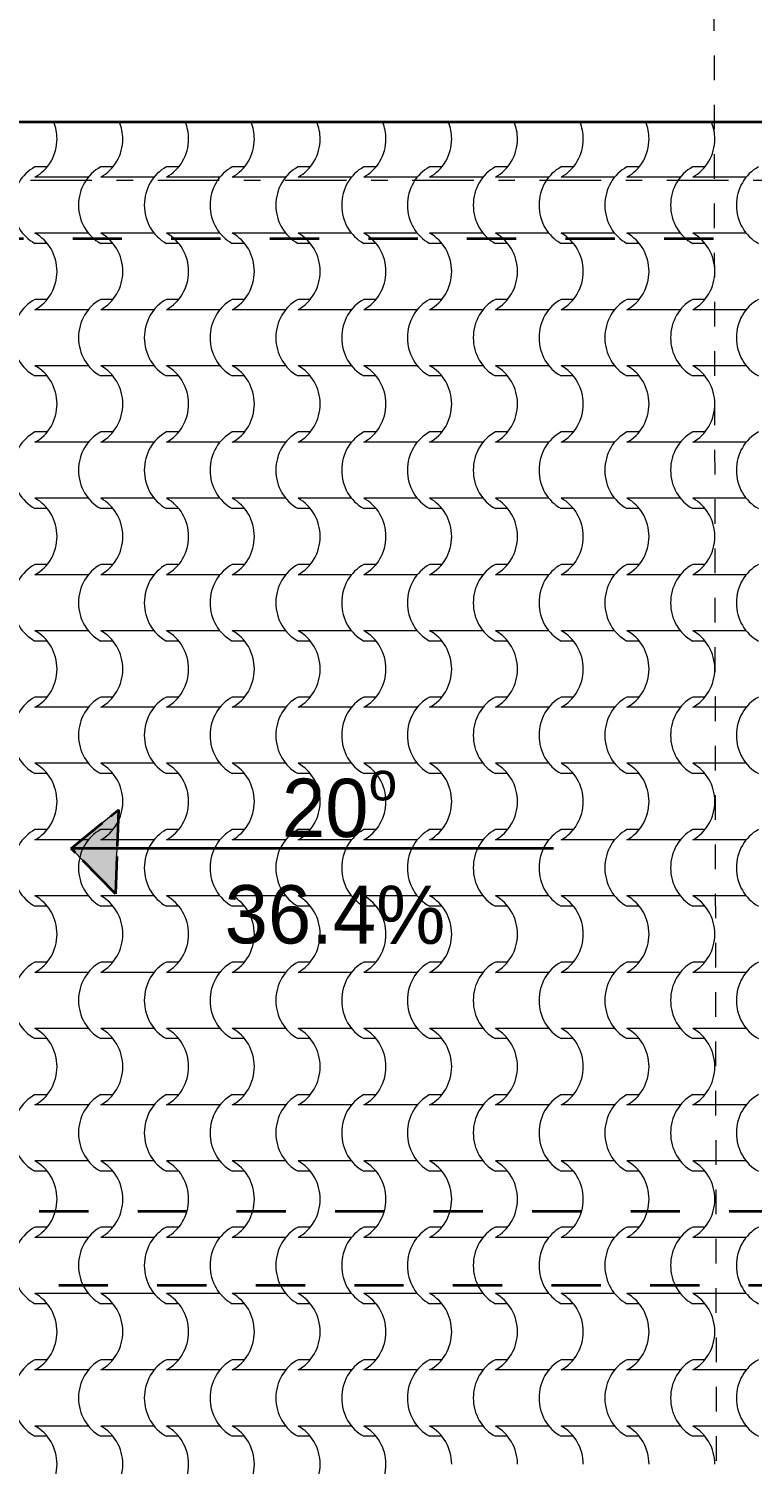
# Model space of a CAD drawing. Extents: x 1230 to 300706, y -1407 to 36108.
# Drawn here: x 241891 to 243445, y 11069 to 14151 of the extents above; entities that cross this region are included whole.
import ezdxf

# ---------------------------------------------------------------- set-up
doc = ezdxf.new("R2010")
doc.units = 0
doc.header["$LTSCALE"] = 5
doc.header["$MEASUREMENT"] = 0
doc.set_wipeout_variables(frame=1)
for name, pattern in [('- Двойно прекъснати линии', [1093.611073, 529.166651, -211.666656, 141.111112, -211.666656]), ('- Прекъснати линия', [423.333333, 211.666667, -211.666667]), ('- Скирити линии', [245, 200, -45]), ('Wipeout_Contour', [100000, 0, -100000])]:
    doc.linetypes.add(name, pattern=pattern)
for name, color, linetype, lineweight in [('1', 255, 'Continuous', 13), ('102', 254, 'Continuous', 15), ('41', 7, 'Continuous', 35), ('46', 9, 'Continuous', 35), ('85', 254, 'Continuous', 20)]:
    doc.layers.add(name, color=color, linetype=linetype, lineweight=lineweight)
doc.layers.add('65', color=7, linetype='Continuous', lineweight=20, true_color=0x4e4e4e)
doc.styles.add('GENERATED_STYLE_4', font='arial.ttf')

# ---------------------------------------------------------------- blocks, each defined once
blk = doc.blocks.new('*X43')
at = {"layer": '102', "color": 254, "linetype": 'Continuous', "lineweight": 15}
for p, q in [((123.609, 232.571), (123.083, 232.571)), ((126.435, 232.571), (125.908, 232.571)), ((129.26, 232.571), (128.733, 232.571)), ((132.086, 232.571), (131.559, 232.571)), ((134.911, 232.571), (134.384, 232.571)), ((137.736, 232.571), (137.21, 232.571)), ((140.562, 232.571), (140.035, 232.571)), ((143.387, 232.571), (142.86, 232.571)), ((146.213, 232.571), (145.686, 232.571)), ((149.038, 232.571), (148.511, 232.571)), ((151.863, 232.571), (151.337, 232.571)), ((124.228, 232.131), (123.083, 232.131)), ((125.374, 232.131), (124.228, 232.131)), ((127.054, 232.131), (125.908, 232.131)), ((128.2, 232.131), (127.054, 232.131)), ((129.879, 232.131), (128.733, 232.131)), ((131.025, 232.131), (129.879, 232.131)), ((132.705, 232.131), (131.559, 232.131)), ((133.85, 232.131), (132.705, 232.131)), ((135.53, 232.131), (134.384, 232.131)), ((136.676, 232.131), (135.53, 232.131)), ((138.355, 232.131), (137.21, 232.131)), ((139.501, 232.131), (138.355, 232.131)), ((141.181, 232.131), (140.035, 232.131)), ((142.327, 232.131), (141.181, 232.131)), ((144.006, 232.131), (142.86, 232.131)), ((145.152, 232.131), (144.006, 232.131)), ((146.832, 232.131), (145.686, 232.131)), ((147.977, 232.131), (146.832, 232.131)), ((149.657, 232.131), (148.511, 232.131)), ((150.803, 232.131), (149.657, 232.131)), ((152.482, 232.131), (151.337, 232.131)), ((153.628, 232.131), (152.482, 232.131)), ((124.228, 229.726), (123.083, 229.726)), ((123.609, 229.286), (123.083, 229.286)), ((125.374, 229.726), (124.228, 229.726)), ((127.054, 229.726), (125.908, 229.726)), ((126.435, 229.286), (125.908, 229.286)), ((128.2, 229.726), (127.054, 229.726)), ((129.879, 229.726), (128.733, 229.726)), ((129.26, 229.286), (128.733, 229.286)), ((131.025, 229.726), (129.879, 229.726)), ((132.705, 229.726), (131.559, 229.726)), ((132.086, 229.286), (131.559, 229.286)), ((133.85, 229.726), (132.705, 229.726)), ((135.53, 229.726), (134.384, 229.726)), ((134.911, 229.286), (134.384, 229.286)), ((136.676, 229.726), (135.53, 229.726)), ((138.355, 229.726), (137.21, 229.726)), ((137.736, 229.286), (137.21, 229.286)), ((139.501, 229.726), (138.355, 229.726)), ((141.181, 229.726), (140.035, 229.726)), ((140.562, 229.286), (140.035, 229.286)), ((142.327, 229.726), (141.181, 229.726)), ((144.006, 229.726), (142.86, 229.726)), ((143.387, 229.286), (142.86, 229.286)), ((145.152, 229.726), (144.006, 229.726)), ((146.832, 229.726), (145.686, 229.726)), ((146.213, 229.286), (145.686, 229.286)), ((147.977, 229.726), (146.832, 229.726)), ((149.657, 229.726), (148.511, 229.726)), ((149.038, 229.286), (148.511, 229.286)), ((150.803, 229.726), (149.657, 229.726)), ((152.482, 229.726), (151.337, 229.726)), ((151.863, 229.286), (151.337, 229.286)), ((153.628, 229.726), (152.482, 229.726)), ((123.609, 226.881), (123.083, 226.881)), ((126.435, 226.881), (125.908, 226.881)), ((129.26, 226.881), (128.733, 226.881)), ((132.086, 226.881), (131.559, 226.881)), ((134.911, 226.881), (134.384, 226.881)), ((137.736, 226.881), (137.21, 226.881)), ((140.562, 226.881), (140.035, 226.881)), ((143.387, 226.881), (142.86, 226.881)), ((146.213, 226.881), (145.686, 226.881)), ((149.038, 226.881), (148.511, 226.881)), ((151.863, 226.881), (151.337, 226.881)), ((124.228, 226.441), (123.083, 226.441)), ((125.374, 226.441), (124.228, 226.441)), ((127.054, 226.441), (125.908, 226.441)), ((128.2, 226.441), (127.054, 226.441)), ((129.879, 226.441), (128.733, 226.441)), ((131.025, 226.441), (129.879, 226.441)), ((132.705, 226.441), (131.559, 226.441)), ((133.85, 226.441), (132.705, 226.441)), ((135.53, 226.441), (134.384, 226.441)), ((136.676, 226.441), (135.53, 226.441)), ((138.355, 226.441), (137.21, 226.441)), ((139.501, 226.441), (138.355, 226.441)), ((141.181, 226.441), (140.035, 226.441)), ((142.327, 226.441), (141.181, 226.441)), ((144.006, 226.441), (142.86, 226.441)), ((145.152, 226.441), (144.006, 226.441)), ((146.832, 226.441), (145.686, 226.441)), ((147.977, 226.441), (146.832, 226.441)), ((149.657, 226.441), (148.511, 226.441)), ((150.803, 226.441), (149.657, 226.441)), ((152.482, 226.441), (151.337, 226.441)), ((153.628, 226.441), (152.482, 226.441)), ((124.228, 224.036), (123.083, 224.036)), ((125.374, 224.036), (124.228, 224.036)), ((127.054, 224.036), (125.908, 224.036)), ((128.2, 224.036), (127.054, 224.036)), ((129.879, 224.036), (128.733, 224.036)), ((131.025, 224.036), (129.879, 224.036)), ((132.705, 224.036), (131.559, 224.036)), ((133.85, 224.036), (132.705, 224.036)), ((135.53, 224.036), (134.384, 224.036)), ((136.676, 224.036), (135.53, 224.036)), ((138.355, 224.036), (137.21, 224.036)), ((139.501, 224.036), (138.355, 224.036)), ((141.181, 224.036), (140.035, 224.036)), ((142.327, 224.036), (141.181, 224.036)), ((144.006, 224.036), (142.86, 224.036)), ((145.152, 224.036), (144.006, 224.036)), ((146.832, 224.036), (145.686, 224.036)), ((147.977, 224.036), (146.832, 224.036)), ((149.657, 224.036), (148.511, 224.036)), ((150.803, 224.036), (149.657, 224.036)), ((152.482, 224.036), (151.337, 224.036)), ((153.628, 224.036), (152.482, 224.036)), ((123.609, 223.596), (123.083, 223.596)), ((126.435, 223.596), (125.908, 223.596)), ((129.26, 223.596), (128.733, 223.596)), ((132.086, 223.596), (131.559, 223.596)), ((134.911, 223.596), (134.384, 223.596)), ((137.736, 223.596), (137.21, 223.596)), ((140.562, 223.596), (140.035, 223.596)), ((143.387, 223.596), (142.86, 223.596)), ((146.213, 223.596), (145.686, 223.596)), ((149.038, 223.596), (148.511, 223.596)), ((151.863, 223.596), (151.337, 223.596)), ((123.609, 221.191), (123.083, 221.191)), ((124.228, 220.751), (123.083, 220.751)), ((125.374, 220.751), (124.228, 220.751)), ((126.435, 221.191), (125.908, 221.191)), ((127.054, 220.751), (125.908, 220.751)), ((128.2, 220.751), (127.054, 220.751)), ((129.26, 221.191), (128.733, 221.191)), ((129.879, 220.751), (128.733, 220.751)), ((131.025, 220.751), (129.879, 220.751)), ((132.086, 221.191), (131.559, 221.191)), ((132.705, 220.751), (131.559, 220.751)), ((133.85, 220.751), (132.705, 220.751)), ((134.911, 221.191), (134.384, 221.191)), ((135.53, 220.751), (134.384, 220.751)), ((136.676, 220.751), (135.53, 220.751)), ((137.736, 221.191), (137.21, 221.191)), ((138.355, 220.751), (137.21, 220.751)), ((139.501, 220.751), (138.355, 220.751)), ((140.562, 221.191), (140.035, 221.191)), ((141.181, 220.751), (140.035, 220.751)), ((142.327, 220.751), (141.181, 220.751)), ((143.387, 221.191), (142.86, 221.191)), ((144.006, 220.751), (142.86, 220.751)), ((145.152, 220.751), (144.006, 220.751)), ((146.213, 221.191), (145.686, 221.191)), ((146.832, 220.751), (145.686, 220.751)), ((147.977, 220.751), (146.832, 220.751)), ((149.038, 221.191), (148.511, 221.191)), ((149.657, 220.751), (148.511, 220.751)), ((150.803, 220.751), (149.657, 220.751)), ((151.863, 221.191), (151.337, 221.191)), ((152.482, 220.751), (151.337, 220.751)), ((153.628, 220.751), (152.482, 220.751)), ((124.228, 218.347), (123.083, 218.347)), ((125.374, 218.347), (124.228, 218.347)), ((127.054, 218.347), (125.908, 218.347)), ((128.2, 218.347), (127.054, 218.347)), ((129.879, 218.347), (128.733, 218.347)), ((131.025, 218.347), (129.879, 218.347)), ((132.705, 218.347), (131.559, 218.347)), ((133.85, 218.347), (132.705, 218.347)), ((135.53, 218.347), (134.384, 218.347)), ((136.676, 218.347), (135.53, 218.347)), ((138.355, 218.347), (137.21, 218.347)), ((139.501, 218.347), (138.355, 218.347)), ((141.181, 218.347), (140.035, 218.347)), ((142.327, 218.347), (141.181, 218.347)), ((144.006, 218.347), (142.86, 218.347)), ((145.152, 218.347), (144.006, 218.347)), ((146.832, 218.347), (145.686, 218.347)), ((147.977, 218.347), (146.832, 218.347)), ((149.657, 218.347), (148.511, 218.347)), ((150.803, 218.347), (149.657, 218.347)), ((152.482, 218.347), (151.337, 218.347)), ((153.628, 218.347), (152.482, 218.347)), ((123.609, 217.907), (123.083, 217.907)), ((126.435, 217.907), (125.908, 217.907)), ((129.26, 217.907), (128.733, 217.907)), ((132.086, 217.907), (131.559, 217.907)), ((134.911, 217.907), (134.384, 217.907)), ((137.736, 217.907), (137.21, 217.907)), ((140.562, 217.907), (140.035, 217.907)), ((143.387, 217.907), (142.86, 217.907)), ((146.213, 217.907), (145.686, 217.907)), ((149.038, 217.907), (148.511, 217.907)), ((151.863, 217.907), (151.337, 217.907)), ((123.609, 215.502), (123.083, 215.502)), ((126.435, 215.502), (125.908, 215.502)), ((129.26, 215.502), (128.733, 215.502)), ((132.086, 215.502), (131.559, 215.502)), ((134.911, 215.502), (134.384, 215.502)), ((137.736, 215.502), (137.21, 215.502)), ((140.562, 215.502), (140.035, 215.502)), ((143.387, 215.502), (142.86, 215.502)), ((146.213, 215.502), (145.686, 215.502)), ((149.038, 215.502), (148.511, 215.502)), ((151.863, 215.502), (151.337, 215.502)), ((124.228, 215.062), (123.083, 215.062)), ((125.374, 215.062), (124.228, 215.062)), ((127.054, 215.062), (125.908, 215.062)), ((128.2, 215.062), (127.054, 215.062)), ((129.879, 215.062), (128.733, 215.062)), ((131.025, 215.062), (129.879, 215.062)), ((132.705, 215.062), (131.559, 215.062)), ((133.85, 215.062), (132.705, 215.062)), ((135.53, 215.062), (134.384, 215.062)), ((136.676, 215.062), (135.53, 215.062)), ((138.355, 215.062), (137.21, 215.062)), ((139.501, 215.062), (138.355, 215.062)), ((141.181, 215.062), (140.035, 215.062)), ((142.327, 215.062), (141.181, 215.062)), ((144.006, 215.062), (142.86, 215.062)), ((145.152, 215.062), (144.006, 215.062)), ((146.832, 215.062), (145.686, 215.062)), ((147.977, 215.062), (146.832, 215.062)), ((149.657, 215.062), (148.511, 215.062)), ((150.803, 215.062), (149.657, 215.062)), ((152.482, 215.062), (151.337, 215.062)), ((153.628, 215.062), (152.482, 215.062)), ((124.228, 212.657), (123.083, 212.657)), ((125.374, 212.657), (124.228, 212.657)), ((127.054, 212.657), (125.908, 212.657)), ((128.2, 212.657), (127.054, 212.657)), ((129.879, 212.657), (128.733, 212.657)), ((131.025, 212.657), (129.879, 212.657)), ((132.705, 212.657), (131.559, 212.657)), ((133.85, 212.657), (132.705, 212.657)), ((135.53, 212.657), (134.384, 212.657)), ((136.676, 212.657), (135.53, 212.657)), ((138.355, 212.657), (137.21, 212.657)), ((139.501, 212.657), (138.355, 212.657)), ((141.181, 212.657), (140.035, 212.657)), ((142.327, 212.657), (141.181, 212.657)), ((144.006, 212.657), (142.86, 212.657)), ((145.152, 212.657), (144.006, 212.657)), ((146.832, 212.657), (145.686, 212.657)), ((147.977, 212.657), (146.832, 212.657)), ((149.657, 212.657), (148.511, 212.657)), ((150.803, 212.657), (149.657, 212.657)), ((152.482, 212.657), (151.337, 212.657)), ((153.628, 212.657), (152.482, 212.657)), ((123.609, 212.217), (123.083, 212.217)), ((126.435, 212.217), (125.908, 212.217)), ((129.26, 212.217), (128.733, 212.217)), ((132.086, 212.217), (131.559, 212.217)), ((134.911, 212.217), (134.384, 212.217)), ((137.736, 212.217), (137.21, 212.217)), ((140.562, 212.217), (140.035, 212.217)), ((143.387, 212.217), (142.86, 212.217)), ((146.213, 212.217), (145.686, 212.217)), ((149.038, 212.217), (148.511, 212.217)), ((151.863, 212.217), (151.337, 212.217)), ((123.609, 209.812), (123.083, 209.812)), ((126.435, 209.812), (125.908, 209.812)), ((129.26, 209.812), (128.733, 209.812)), ((132.086, 209.812), (131.559, 209.812)), ((134.911, 209.812), (134.384, 209.812)), ((137.736, 209.812), (137.21, 209.812)), ((140.562, 209.812), (140.035, 209.812)), ((143.387, 209.812), (142.86, 209.812)), ((146.213, 209.812), (145.686, 209.812)), ((149.038, 209.812), (148.511, 209.812)), ((151.863, 209.812), (151.337, 209.812)), ((124.228, 209.372), (123.083, 209.372)), ((125.374, 209.372), (124.228, 209.372)), ((127.054, 209.372), (125.908, 209.372)), ((128.2, 209.372), (127.054, 209.372)), ((129.879, 209.372), (128.733, 209.372)), ((131.025, 209.372), (129.879, 209.372)), ((132.705, 209.372), (131.559, 209.372)), ((133.85, 209.372), (132.705, 209.372)), ((135.53, 209.372), (134.384, 209.372)), ((136.676, 209.372), (135.53, 209.372)), ((138.355, 209.372), (137.21, 209.372)), ((139.501, 209.372), (138.355, 209.372)), ((141.181, 209.372), (140.035, 209.372)), ((142.327, 209.372), (141.181, 209.372)), ((144.006, 209.372), (142.86, 209.372)), ((145.152, 209.372), (144.006, 209.372)), ((146.832, 209.372), (145.686, 209.372)), ((147.977, 209.372), (146.832, 209.372)), ((149.657, 209.372), (148.511, 209.372)), ((150.803, 209.372), (149.657, 209.372)), ((152.482, 209.372), (151.337, 209.372)), ((153.628, 209.372), (152.482, 209.372)), ((124.228, 206.967), (123.083, 206.967)), ((123.609, 206.527), (123.083, 206.527)), ((125.374, 206.967), (124.228, 206.967)), ((127.054, 206.967), (125.908, 206.967)), ((126.435, 206.527), (125.908, 206.527)), ((128.2, 206.967), (127.054, 206.967)), ((129.879, 206.967), (128.733, 206.967)), ((129.26, 206.527), (128.733, 206.527)), ((131.025, 206.967), (129.879, 206.967)), ((132.705, 206.967), (131.559, 206.967)), ((132.086, 206.527), (131.559, 206.527)), ((133.85, 206.967), (132.705, 206.967)), ((135.53, 206.967), (134.384, 206.967)), ((134.911, 206.527), (134.384, 206.527)), ((136.676, 206.967), (135.53, 206.967)), ((138.355, 206.967), (137.21, 206.967)), ((137.736, 206.527), (137.21, 206.527)), ((139.501, 206.967), (138.355, 206.967)), ((141.181, 206.967), (140.035, 206.967)), ((140.562, 206.527), (140.035, 206.527)), ((142.327, 206.967), (141.181, 206.967)), ((144.006, 206.967), (142.86, 206.967)), ((143.387, 206.527), (142.86, 206.527)), ((145.152, 206.967), (144.006, 206.967)), ((146.832, 206.967), (145.686, 206.967)), ((146.213, 206.527), (145.686, 206.527)), ((147.977, 206.967), (146.832, 206.967)), ((149.657, 206.967), (148.511, 206.967)), ((149.038, 206.527), (148.511, 206.527)), ((150.803, 206.967), (149.657, 206.967)), ((152.482, 206.967), (151.337, 206.967)), ((151.863, 206.527), (151.337, 206.527)), ((153.628, 206.967), (152.482, 206.967)), ((123.609, 204.123), (123.083, 204.123)), ((126.435, 204.123), (125.908, 204.123)), ((129.26, 204.123), (128.733, 204.123)), ((132.086, 204.123), (131.559, 204.123)), ((134.911, 204.123), (134.384, 204.123)), ((137.736, 204.123), (137.21, 204.123)), ((140.562, 204.123), (140.035, 204.123)), ((143.387, 204.123), (142.86, 204.123)), ((146.213, 204.123), (145.686, 204.123)), ((149.038, 204.123), (148.511, 204.123)), ((151.863, 204.123), (151.337, 204.123)), ((124.228, 203.683), (123.083, 203.683)), ((125.374, 203.683), (124.228, 203.683)), ((127.054, 203.683), (125.908, 203.683)), ((128.2, 203.683), (127.054, 203.683)), ((129.879, 203.683), (128.733, 203.683)), ((131.025, 203.683), (129.879, 203.683)), ((132.705, 203.683), (131.559, 203.683)), ((133.85, 203.683), (132.705, 203.683)), ((135.53, 203.683), (134.384, 203.683)), ((136.676, 203.683), (135.53, 203.683)), ((138.355, 203.683), (137.21, 203.683)), ((139.501, 203.683), (138.355, 203.683)), ((141.181, 203.683), (140.035, 203.683)), ((142.327, 203.683), (141.181, 203.683)), ((144.006, 203.683), (142.86, 203.683)), ((145.152, 203.683), (144.006, 203.683)), ((146.832, 203.683), (145.686, 203.683)), ((147.977, 203.683), (146.832, 203.683)), ((149.657, 203.683), (148.511, 203.683)), ((150.803, 203.683), (149.657, 203.683)), ((152.482, 203.683), (151.337, 203.683)), ((153.628, 203.683), (152.482, 203.683)), ((124.228, 201.278), (123.083, 201.278)), ((125.374, 201.278), (124.228, 201.278)), ((127.054, 201.278), (125.908, 201.278)), ((128.2, 201.278), (127.054, 201.278)), ((129.879, 201.278), (128.733, 201.278)), ((131.025, 201.278), (129.879, 201.278)), ((132.705, 201.278), (131.559, 201.278)), ((133.85, 201.278), (132.705, 201.278)), ((135.53, 201.278), (134.384, 201.278)), ((136.676, 201.278), (135.53, 201.278)), ((138.355, 201.278), (137.21, 201.278)), ((139.501, 201.278), (138.355, 201.278)), ((141.181, 201.278), (140.035, 201.278)), ((142.327, 201.278), (141.181, 201.278)), ((144.006, 201.278), (142.86, 201.278)), ((145.152, 201.278), (144.006, 201.278)), ((146.832, 201.278), (145.686, 201.278)), ((147.977, 201.278), (146.832, 201.278)), ((149.657, 201.278), (148.511, 201.278)), ((150.803, 201.278), (149.657, 201.278)), ((152.482, 201.278), (151.337, 201.278)), ((153.628, 201.278), (152.482, 201.278)), ((123.609, 200.838), (123.083, 200.838)), ((126.435, 200.838), (125.908, 200.838)), ((129.26, 200.838), (128.733, 200.838)), ((132.086, 200.838), (131.559, 200.838)), ((134.911, 200.838), (134.384, 200.838)), ((137.736, 200.838), (137.21, 200.838)), ((140.562, 200.838), (140.035, 200.838)), ((143.387, 200.838), (142.86, 200.838)), ((146.213, 200.838), (145.686, 200.838)), ((149.038, 200.838), (148.511, 200.838)), ((151.863, 200.838), (151.337, 200.838)), ((123.609, 198.433), (123.083, 198.433)), ((124.228, 197.993), (123.083, 197.993)), ((125.374, 197.993), (124.228, 197.993)), ((126.435, 198.433), (125.908, 198.433)), ((127.054, 197.993), (125.908, 197.993)), ((128.2, 197.993), (127.054, 197.993)), ((129.26, 198.433), (128.733, 198.433)), ((129.879, 197.993), (128.733, 197.993)), ((131.025, 197.993), (129.879, 197.993)), ((132.086, 198.433), (131.559, 198.433)), ((132.705, 197.993), (131.559, 197.993)), ((133.85, 197.993), (132.705, 197.993)), ((134.911, 198.433), (134.384, 198.433)), ((135.53, 197.993), (134.384, 197.993)), ((136.676, 197.993), (135.53, 197.993)), ((137.736, 198.433), (137.21, 198.433)), ((138.355, 197.993), (137.21, 197.993)), ((139.501, 197.993), (138.355, 197.993)), ((140.562, 198.433), (140.035, 198.433)), ((141.181, 197.993), (140.035, 197.993)), ((142.327, 197.993), (141.181, 197.993)), ((143.387, 198.433), (142.86, 198.433)), ((144.006, 197.993), (142.86, 197.993)), ((145.152, 197.993), (144.006, 197.993)), ((146.213, 198.433), (145.686, 198.433)), ((146.832, 197.993), (145.686, 197.993)), ((147.977, 197.993), (146.832, 197.993)), ((149.038, 198.433), (148.511, 198.433)), ((149.657, 197.993), (148.511, 197.993)), ((150.803, 197.993), (149.657, 197.993)), ((151.863, 198.433), (151.337, 198.433)), ((152.482, 197.993), (151.337, 197.993)), ((153.628, 197.993), (152.482, 197.993)), ((124.228, 195.588), (123.083, 195.588)), ((125.374, 195.588), (124.228, 195.588)), ((127.054, 195.588), (125.908, 195.588)), ((128.2, 195.588), (127.054, 195.588)), ((129.879, 195.588), (128.733, 195.588)), ((131.025, 195.588), (129.879, 195.588)), ((132.705, 195.588), (131.559, 195.588)), ((133.85, 195.588), (132.705, 195.588)), ((135.53, 195.588), (134.384, 195.588)), ((136.676, 195.588), (135.53, 195.588)), ((138.355, 195.588), (137.21, 195.588)), ((139.501, 195.588), (138.355, 195.588)), ((141.181, 195.588), (140.035, 195.588)), ((142.327, 195.588), (141.181, 195.588)), ((144.006, 195.588), (142.86, 195.588)), ((145.152, 195.588), (144.006, 195.588)), ((146.832, 195.588), (145.686, 195.588)), ((147.977, 195.588), (146.832, 195.588)), ((149.657, 195.588), (148.511, 195.588)), ((150.803, 195.588), (149.657, 195.588)), ((152.482, 195.588), (151.337, 195.588)), ((153.628, 195.588), (152.482, 195.588)), ((123.609, 195.148), (123.083, 195.148)), ((126.435, 195.148), (125.908, 195.148)), ((129.26, 195.148), (128.733, 195.148)), ((132.086, 195.148), (131.559, 195.148)), ((134.911, 195.148), (134.384, 195.148)), ((137.736, 195.148), (137.21, 195.148)), ((140.562, 195.148), (140.035, 195.148)), ((143.387, 195.148), (142.86, 195.148)), ((146.213, 195.148), (145.686, 195.148)), ((149.038, 195.148), (148.511, 195.148)), ((151.863, 195.148), (151.337, 195.148)), ((123.609, 192.743), (123.083, 192.743)), ((124.228, 192.303), (123.083, 192.303)), ((125.374, 192.303), (124.228, 192.303)), ((126.435, 192.743), (125.908, 192.743)), ((127.054, 192.303), (125.908, 192.303)), ((128.2, 192.303), (127.054, 192.303)), ((129.26, 192.743), (128.733, 192.743)), ((129.879, 192.303), (128.733, 192.303)), ((131.025, 192.303), (129.879, 192.303)), ((132.086, 192.743), (131.559, 192.743)), ((132.705, 192.303), (131.559, 192.303)), ((133.85, 192.303), (132.705, 192.303)), ((134.911, 192.743), (134.384, 192.743)), ((135.53, 192.303), (134.384, 192.303)), ((136.676, 192.303), (135.53, 192.303)), ((137.736, 192.743), (137.21, 192.743)), ((138.355, 192.303), (137.21, 192.303)), ((139.501, 192.303), (138.355, 192.303)), ((140.562, 192.743), (140.035, 192.743)), ((141.181, 192.303), (140.035, 192.303)), ((142.327, 192.303), (141.181, 192.303)), ((143.387, 192.743), (142.86, 192.743)), ((144.006, 192.303), (142.86, 192.303)), ((145.152, 192.303), (144.006, 192.303)), ((146.213, 192.743), (145.686, 192.743)), ((146.832, 192.303), (145.686, 192.303)), ((147.977, 192.303), (146.832, 192.303)), ((149.038, 192.743), (148.511, 192.743)), ((149.657, 192.303), (148.511, 192.303)), ((150.803, 192.303), (149.657, 192.303)), ((151.863, 192.743), (151.337, 192.743)), ((152.482, 192.303), (151.337, 192.303)), ((153.628, 192.303), (152.482, 192.303)), ((124.228, 189.899), (123.083, 189.899)), ((125.374, 189.899), (124.228, 189.899)), ((127.054, 189.899), (125.908, 189.899)), ((128.2, 189.899), (127.054, 189.899)), ((129.879, 189.899), (128.733, 189.899)), ((131.025, 189.899), (129.879, 189.899)), ((132.705, 189.899), (131.559, 189.899)), ((133.85, 189.899), (132.705, 189.899)), ((135.53, 189.899), (134.384, 189.899)), ((136.676, 189.899), (135.53, 189.899)), ((138.355, 189.899), (137.21, 189.899)), ((139.501, 189.899), (138.355, 189.899)), ((141.181, 189.899), (140.035, 189.899)), ((142.327, 189.899), (141.181, 189.899)), ((144.006, 189.899), (142.86, 189.899)), ((145.152, 189.899), (144.006, 189.899)), ((146.832, 189.899), (145.686, 189.899)), ((147.977, 189.899), (146.832, 189.899)), ((149.657, 189.899), (148.511, 189.899)), ((150.803, 189.899), (149.657, 189.899)), ((152.482, 189.899), (151.337, 189.899)), ((153.628, 189.899), (152.482, 189.899)), ((123.609, 189.459), (123.083, 189.459)), ((126.435, 189.459), (125.908, 189.459)), ((129.26, 189.459), (128.733, 189.459)), ((132.086, 189.459), (131.559, 189.459)), ((134.911, 189.459), (134.384, 189.459)), ((137.736, 189.459), (137.21, 189.459)), ((140.562, 189.459), (140.035, 189.459)), ((143.387, 189.459), (142.86, 189.459)), ((146.213, 189.459), (145.686, 189.459)), ((149.038, 189.459), (148.511, 189.459)), ((151.863, 189.459), (151.337, 189.459)), ((123.609, 187.054), (123.083, 187.054)), ((126.435, 187.054), (125.908, 187.054)), ((129.26, 187.054), (128.733, 187.054)), ((132.086, 187.054), (131.559, 187.054)), ((134.911, 187.054), (134.384, 187.054)), ((137.736, 187.054), (137.21, 187.054)), ((140.562, 187.054), (140.035, 187.054)), ((143.387, 187.054), (142.86, 187.054)), ((146.213, 187.054), (145.686, 187.054)), ((149.038, 187.054), (148.511, 187.054)), ((151.863, 187.054), (151.337, 187.054)), ((124.228, 186.614), (123.083, 186.614)), ((125.374, 186.614), (124.228, 186.614)), ((127.054, 186.614), (125.908, 186.614)), ((128.2, 186.614), (127.054, 186.614)), ((129.879, 186.614), (128.733, 186.614)), ((131.025, 186.614), (129.879, 186.614)), ((132.705, 186.614), (131.559, 186.614)), ((133.85, 186.614), (132.705, 186.614)), ((135.53, 186.614), (134.384, 186.614)), ((136.676, 186.614), (135.53, 186.614)), ((138.355, 186.614), (137.21, 186.614)), ((139.501, 186.614), (138.355, 186.614)), ((141.181, 186.614), (140.035, 186.614)), ((142.327, 186.614), (141.181, 186.614)), ((144.006, 186.614), (142.86, 186.614)), ((145.152, 186.614), (144.006, 186.614)), ((146.832, 186.614), (145.686, 186.614)), ((147.977, 186.614), (146.832, 186.614)), ((149.657, 186.614), (148.511, 186.614)), ((150.803, 186.614), (149.657, 186.614)), ((152.482, 186.614), (151.337, 186.614)), ((153.628, 186.614), (152.482, 186.614)), ((124.228, 184.209), (123.083, 184.209)), ((123.609, 183.769), (123.083, 183.769)), ((125.374, 184.209), (124.228, 184.209)), ((127.054, 184.209), (125.908, 184.209)), ((126.435, 183.769), (125.908, 183.769)), ((128.2, 184.209), (127.054, 184.209)), ((129.879, 184.209), (128.733, 184.209)), ((129.26, 183.769), (128.733, 183.769)), ((131.025, 184.209), (129.879, 184.209)), ((132.705, 184.209), (131.559, 184.209)), ((132.086, 183.769), (131.559, 183.769)), ((133.85, 184.209), (132.705, 184.209)), ((135.53, 184.209), (134.384, 184.209)), ((134.911, 183.769), (134.384, 183.769)), ((136.676, 184.209), (135.53, 184.209)), ((138.355, 184.209), (137.21, 184.209)), ((137.736, 183.769), (137.21, 183.769)), ((139.501, 184.209), (138.355, 184.209)), ((141.181, 184.209), (140.035, 184.209)), ((140.562, 183.769), (140.035, 183.769)), ((142.327, 184.209), (141.181, 184.209)), ((144.006, 184.209), (142.86, 184.209)), ((143.387, 183.769), (142.86, 183.769)), ((145.152, 184.209), (144.006, 184.209)), ((146.832, 184.209), (145.686, 184.209)), ((146.213, 183.769), (145.686, 183.769)), ((147.977, 184.209), (146.832, 184.209)), ((149.657, 184.209), (148.511, 184.209)), ((149.038, 183.769), (148.511, 183.769)), ((150.803, 184.209), (149.657, 184.209)), ((152.482, 184.209), (151.337, 184.209)), ((151.863, 183.769), (151.337, 183.769)), ((153.628, 184.209), (152.482, 184.209)), ((123.609, 181.364), (123.083, 181.364)), ((126.435, 181.364), (125.908, 181.364)), ((129.26, 181.364), (128.733, 181.364)), ((132.086, 181.364), (131.559, 181.364)), ((134.911, 181.364), (134.384, 181.364)), ((137.736, 181.364), (137.21, 181.364)), ((140.562, 181.364), (140.035, 181.364)), ((143.387, 181.364), (142.86, 181.364)), ((146.213, 181.364), (145.686, 181.364)), ((149.038, 181.364), (148.511, 181.364)), ((151.863, 181.364), (151.337, 181.364)), ((124.228, 180.924), (123.083, 180.924)), ((125.374, 180.924), (124.228, 180.924)), ((127.054, 180.924), (125.908, 180.924)), ((128.2, 180.924), (127.054, 180.924)), ((129.879, 180.924), (128.733, 180.924)), ((131.025, 180.924), (129.879, 180.924)), ((132.705, 180.924), (131.559, 180.924)), ((133.85, 180.924), (132.705, 180.924)), ((135.53, 180.924), (134.384, 180.924)), ((136.676, 180.924), (135.53, 180.924)), ((138.355, 180.924), (137.21, 180.924)), ((139.501, 180.924), (138.355, 180.924)), ((141.181, 180.924), (140.035, 180.924)), ((142.327, 180.924), (141.181, 180.924)), ((144.006, 180.924), (142.86, 180.924)), ((145.152, 180.924), (144.006, 180.924)), ((146.832, 180.924), (145.686, 180.924)), ((147.977, 180.924), (146.832, 180.924)), ((149.657, 180.924), (148.511, 180.924)), ((150.803, 180.924), (149.657, 180.924)), ((152.482, 180.924), (151.337, 180.924)), ((153.628, 180.924), (152.482, 180.924)), ((124.228, 178.519), (123.083, 178.519)), ((125.374, 178.519), (124.228, 178.519)), ((127.054, 178.519), (125.908, 178.519)), ((128.2, 178.519), (127.054, 178.519)), ((129.879, 178.519), (128.733, 178.519)), ((131.025, 178.519), (129.879, 178.519)), ((132.705, 178.519), (131.559, 178.519)), ((133.85, 178.519), (132.705, 178.519)), ((135.53, 178.519), (134.384, 178.519)), ((136.676, 178.519), (135.53, 178.519)), ((138.355, 178.519), (137.21, 178.519)), ((139.501, 178.519), (138.355, 178.519)), ((141.181, 178.519), (140.035, 178.519)), ((142.327, 178.519), (141.181, 178.519)), ((144.006, 178.519), (142.86, 178.519)), ((145.152, 178.519), (144.006, 178.519)), ((146.832, 178.519), (145.686, 178.519)), ((147.977, 178.519), (146.832, 178.519)), ((149.657, 178.519), (148.511, 178.519)), ((150.803, 178.519), (149.657, 178.519)), ((152.482, 178.519), (151.337, 178.519)), ((153.628, 178.519), (152.482, 178.519)), ((123.609, 178.079), (123.083, 178.079)), ((126.435, 178.079), (125.908, 178.079)), ((129.26, 178.079), (128.733, 178.079)), ((132.086, 178.079), (131.559, 178.079)), ((134.911, 178.079), (134.384, 178.079)), ((137.736, 178.079), (137.21, 178.079)), ((140.562, 178.079), (140.035, 178.079)), ((143.387, 178.079), (142.86, 178.079)), ((146.213, 178.079), (145.686, 178.079)), ((149.038, 178.079), (148.511, 178.079)), ((151.863, 178.079), (151.337, 178.079))]:
    blk.add_line(p, q, dxfattribs=at)
for centre, major_axis, start_param, end_param in [((122.294, 233.768), (0, 1.849), 4.715365, 5.11835), ((125.119, 233.768), (0, 1.849), 4.715365, 5.118351), ((127.945, 233.768), (0, 1.849), 4.715365, 5.118351), ((130.77, 233.768), (0, 1.849), 4.715365, 5.118351), ((133.596, 233.768), (0, 1.849), 4.715365, 5.118352), ((136.421, 233.768), (0, 1.849), 4.715365, 5.118352), ((139.246, 233.768), (0, 1.849), 4.715365, 5.118352), ((142.072, 233.768), (0, 1.849), 4.715365, 5.118352), ((144.897, 233.768), (0, 1.849), 4.715365, 5.118353), ((147.722, 233.768), (0, 1.849), 4.715365, 5.118353), ((150.548, 233.768), (0, 1.849), 4.715365, 5.118353), ((122.294, 233.779), (0, 1.849), 3.612631, 4.709413), ((125.119, 233.779), (0, 1.849), 3.612631, 4.709413), ((127.945, 233.779), (0, 1.849), 3.612631, 4.709413), ((130.77, 233.779), (0, 1.849), 3.612631, 4.709413), ((133.596, 233.779), (0, 1.849), 3.612631, 4.709413), ((136.421, 233.779), (0, 1.849), 3.612631, 4.709413), ((139.246, 233.779), (0, 1.849), 3.612631, 4.709413), ((142.072, 233.779), (0, 1.849), 3.612631, 4.709413), ((144.897, 233.779), (0, 1.849), 3.612631, 4.709413), ((147.722, 233.779), (0, 1.849), 3.612631, 4.709413), ((150.548, 233.779), (0, 1.849), 3.612631, 4.709413), ((123.859, 230.928), (0, 1.839), 0.466079, 2.675513), ((126.684, 230.928), (0, 1.839), 0.466079, 2.675513), ((129.51, 230.928), (0, 1.839), 0.466079, 2.675513), ((132.335, 230.928), (0, 1.839), 0.466079, 2.675513), ((135.161, 230.928), (0, 1.839), 0.466079, 2.675513), ((137.986, 230.928), (0, 1.839), 0.466079, 2.675513), ((140.811, 230.928), (0, 1.839), 0.466079, 2.675513), ((143.637, 230.928), (0, 1.839), 0.466079, 2.675513), ((146.462, 230.928), (0, 1.839), 0.466079, 2.675513), ((149.288, 230.928), (0, 1.839), 0.466079, 2.675513), ((152.113, 230.928), (0, 1.839), 0.466079, 2.675513), ((154.938, 230.928), (0, 1.839), 0.466079, 2.675513), ((122.294, 228.078), (0, 1.849), 4.715365, 5.812147), ((125.119, 228.078), (0, 1.849), 4.715365, 5.812147), ((127.945, 228.078), (0, 1.849), 4.715365, 5.812147), ((130.77, 228.078), (0, 1.849), 4.715365, 5.812147), ((133.596, 228.078), (0, 1.849), 4.715365, 5.812147), ((136.421, 228.078), (0, 1.849), 4.715365, 5.812147), ((139.246, 228.078), (0, 1.849), 4.715365, 5.812147), ((142.072, 228.078), (0, 1.849), 4.715365, 5.812147), ((144.897, 228.078), (0, 1.849), 4.715365, 5.812147), ((147.722, 228.078), (0, 1.849), 4.715365, 5.812147), ((150.548, 228.078), (0, 1.849), 4.715365, 5.812147), ((122.294, 228.089), (0, 1.849), 3.612631, 4.709413), ((125.119, 228.089), (0, 1.849), 3.612631, 4.709413), ((127.945, 228.089), (0, 1.849), 3.612631, 4.709413), ((130.77, 228.089), (0, 1.849), 3.612631, 4.709413), ((133.596, 228.089), (0, 1.849), 3.612631, 4.709413), ((136.421, 228.089), (0, 1.849), 3.612631, 4.709413), ((139.246, 228.089), (0, 1.849), 3.612631, 4.709413), ((142.072, 228.089), (0, 1.849), 3.612631, 4.709413), ((144.897, 228.089), (0, 1.849), 3.612631, 4.709413), ((147.722, 228.089), (0, 1.849), 3.612631, 4.709413), ((150.548, 228.089), (0, 1.849), 3.612631, 4.709413), ((123.859, 225.239), (0, 1.839), 0.466079, 2.675513), ((126.684, 225.239), (0, 1.839), 0.466079, 2.675513), ((129.51, 225.239), (0, 1.839), 0.466079, 2.675513), ((132.335, 225.239), (0, 1.839), 0.466079, 2.675513), ((135.161, 225.239), (0, 1.839), 0.466079, 2.675513), ((137.986, 225.239), (0, 1.839), 0.466079, 2.675513), ((140.811, 225.239), (0, 1.839), 0.466079, 2.675513), ((143.637, 225.239), (0, 1.839), 0.466079, 2.675513), ((146.462, 225.239), (0, 1.839), 0.466079, 2.675513), ((149.288, 225.239), (0, 1.839), 0.466079, 2.675513), ((152.113, 225.239), (0, 1.839), 0.466079, 2.675513), ((154.938, 225.239), (0, 1.839), 0.466079, 2.675513), ((122.294, 222.388), (0, 1.849), 4.715365, 5.812147), ((125.119, 222.388), (0, 1.849), 4.715365, 5.812147), ((127.945, 222.388), (0, 1.849), 4.715365, 5.812147), ((130.77, 222.388), (0, 1.849), 4.715365, 5.812147), ((133.596, 222.388), (0, 1.849), 4.715365, 5.812147), ((136.421, 222.388), (0, 1.849), 4.715365, 5.812147), ((139.246, 222.388), (0, 1.849), 4.715365, 5.812147), ((142.072, 222.388), (0, 1.849), 4.715365, 5.812147), ((144.897, 222.388), (0, 1.849), 4.715365, 5.812147), ((147.722, 222.388), (0, 1.849), 4.715365, 5.812147), ((150.548, 222.388), (0, 1.849), 4.715365, 5.812147), ((122.294, 222.399), (0, 1.849), 3.612631, 4.709413), ((125.119, 222.399), (0, 1.849), 3.612631, 4.709413), ((127.945, 222.399), (0, 1.849), 3.612631, 4.709413), ((130.77, 222.399), (0, 1.849), 3.612631, 4.709413), ((133.596, 222.399), (0, 1.849), 3.612631, 4.709413), ((136.421, 222.399), (0, 1.849), 3.612631, 4.709413), ((139.246, 222.399), (0, 1.849), 3.612631, 4.709413), ((142.072, 222.399), (0, 1.849), 3.612631, 4.709413), ((144.897, 222.399), (0, 1.849), 3.612631, 4.709413), ((147.722, 222.399), (0, 1.849), 3.612631, 4.709413), ((150.548, 222.399), (0, 1.849), 3.612631, 4.709413), ((123.859, 219.549), (0, 1.839), 0.466079, 2.675513), ((126.684, 219.549), (0, 1.839), 0.466079, 2.675513), ((129.51, 219.549), (0, 1.839), 0.466079, 2.675513), ((132.335, 219.549), (0, 1.839), 0.466079, 2.675513), ((135.161, 219.549), (0, 1.839), 0.466079, 2.675513), ((137.986, 219.549), (0, 1.839), 0.466079, 2.675513), ((140.811, 219.549), (0, 1.839), 0.466079, 2.675513), ((143.637, 219.549), (0, 1.839), 0.466079, 2.675513), ((146.462, 219.549), (0, 1.839), 0.466079, 2.675513), ((149.288, 219.549), (0, 1.839), 0.466079, 2.675513), ((152.113, 219.549), (0, 1.839), 0.466079, 2.675513), ((154.938, 219.549), (0, 1.839), 0.466079, 2.675513), ((122.294, 216.699), (0, 1.849), 4.715365, 5.812147), ((125.119, 216.699), (0, 1.849), 4.715365, 5.812147), ((127.945, 216.699), (0, 1.849), 4.715365, 5.812147), ((130.77, 216.699), (0, 1.849), 4.715365, 5.812147), ((133.596, 216.699), (0, 1.849), 4.715365, 5.812147), ((136.421, 216.699), (0, 1.849), 4.715365, 5.812147), ((139.246, 216.699), (0, 1.849), 4.715365, 5.812147), ((142.072, 216.699), (0, 1.849), 4.715365, 5.812147), ((144.897, 216.699), (0, 1.849), 4.715365, 5.812147), ((147.722, 216.699), (0, 1.849), 4.715365, 5.812147), ((150.548, 216.699), (0, 1.849), 4.715365, 5.812147), ((122.294, 216.71), (0, 1.849), 3.612631, 4.709413), ((125.119, 216.71), (0, 1.849), 3.612631, 4.709413), ((127.945, 216.71), (0, 1.849), 3.612631, 4.709413), ((130.77, 216.71), (0, 1.849), 3.612631, 4.709413), ((133.596, 216.71), (0, 1.849), 3.612631, 4.709413), ((136.421, 216.71), (0, 1.849), 3.612631, 4.709413), ((139.246, 216.71), (0, 1.849), 3.612631, 4.709413), ((142.072, 216.71), (0, 1.849), 3.612631, 4.709413), ((144.897, 216.71), (0, 1.849), 3.612631, 4.709413), ((147.722, 216.71), (0, 1.849), 3.612631, 4.709413), ((150.548, 216.71), (0, 1.849), 3.612631, 4.709413), ((123.859, 213.859), (0, 1.839), 0.466079, 2.675513), ((126.684, 213.859), (0, 1.839), 0.466079, 2.675513), ((129.51, 213.859), (0, 1.839), 0.466079, 2.675513), ((132.335, 213.859), (0, 1.839), 0.466079, 2.675513), ((135.161, 213.859), (0, 1.839), 0.466079, 2.675513), ((137.986, 213.859), (0, 1.839), 0.466079, 2.675513), ((140.811, 213.859), (0, 1.839), 0.466079, 2.675513), ((143.637, 213.859), (0, 1.839), 0.466079, 2.675513), ((146.462, 213.859), (0, 1.839), 0.466079, 2.675513), ((149.288, 213.859), (0, 1.839), 0.466079, 2.675513), ((152.113, 213.859), (0, 1.839), 0.466079, 2.675513), ((154.938, 213.859), (0, 1.839), 0.466079, 2.675513), ((122.294, 211.009), (0, 1.849), 4.715365, 5.812147), ((125.119, 211.009), (0, 1.849), 4.715365, 5.812147), ((127.945, 211.009), (0, 1.849), 4.715365, 5.812147), ((130.77, 211.009), (0, 1.849), 4.715365, 5.812147), ((133.596, 211.009), (0, 1.849), 4.715365, 5.812147), ((136.421, 211.009), (0, 1.849), 4.715365, 5.812147), ((139.246, 211.009), (0, 1.849), 4.715365, 5.812147), ((142.072, 211.009), (0, 1.849), 4.715365, 5.812147), ((144.897, 211.009), (0, 1.849), 4.715365, 5.812147), ((147.722, 211.009), (0, 1.849), 4.715365, 5.812147), ((150.548, 211.009), (0, 1.849), 4.715365, 5.812147), ((122.294, 211.02), (0, 1.849), 3.612631, 4.709413), ((125.119, 211.02), (0, 1.849), 3.612631, 4.709413), ((127.945, 211.02), (0, 1.849), 3.612631, 4.709413), ((130.77, 211.02), (0, 1.849), 3.612631, 4.709413), ((133.596, 211.02), (0, 1.849), 3.612631, 4.709413), ((136.421, 211.02), (0, 1.849), 3.612631, 4.709413), ((139.246, 211.02), (0, 1.849), 3.612631, 4.709413), ((142.072, 211.02), (0, 1.849), 3.612631, 4.709413), ((144.897, 211.02), (0, 1.849), 3.612631, 4.709413), ((147.722, 211.02), (0, 1.849), 3.612631, 4.709413), ((150.548, 211.02), (0, 1.849), 3.612631, 4.709413), ((123.859, 208.17), (0, 1.839), 0.466079, 2.675513), ((126.684, 208.17), (0, 1.839), 0.466079, 2.675513), ((129.51, 208.17), (0, 1.839), 0.466079, 2.675513), ((132.335, 208.17), (0, 1.839), 0.466079, 2.675513), ((135.161, 208.17), (0, 1.839), 0.466079, 2.675513), ((137.986, 208.17), (0, 1.839), 0.466079, 2.675513), ((140.811, 208.17), (0, 1.839), 0.466079, 2.675513), ((143.637, 208.17), (0, 1.839), 0.466079, 2.675513), ((146.462, 208.17), (0, 1.839), 0.466079, 2.675513), ((149.288, 208.17), (0, 1.839), 0.466079, 2.675513), ((152.113, 208.17), (0, 1.839), 0.466079, 2.675513), ((154.938, 208.17), (0, 1.839), 0.466079, 2.675513), ((122.294, 205.32), (0, 1.849), 4.715365, 5.812147), ((125.119, 205.32), (0, 1.849), 4.715365, 5.812147), ((127.945, 205.32), (0, 1.849), 4.715365, 5.812147), ((130.77, 205.32), (0, 1.849), 4.715365, 5.812147), ((133.596, 205.32), (0, 1.849), 4.715365, 5.812147), ((136.421, 205.32), (0, 1.849), 4.715365, 5.812147), ((139.246, 205.32), (0, 1.849), 4.715365, 5.812147), ((142.072, 205.32), (0, 1.849), 4.715365, 5.812147), ((144.897, 205.32), (0, 1.849), 4.715365, 5.812147), ((147.722, 205.32), (0, 1.849), 4.715365, 5.812147), ((150.548, 205.32), (0, 1.849), 4.715365, 5.812147), ((122.294, 205.331), (0, 1.849), 3.612631, 4.709413), ((125.119, 205.331), (0, 1.849), 3.612631, 4.709413), ((127.945, 205.331), (0, 1.849), 3.612631, 4.709413), ((130.77, 205.331), (0, 1.849), 3.612631, 4.709413), ((133.596, 205.331), (0, 1.849), 3.612631, 4.709413), ((136.421, 205.331), (0, 1.849), 3.612631, 4.709413), ((139.246, 205.331), (0, 1.849), 3.612631, 4.709413), ((142.072, 205.331), (0, 1.849), 3.612631, 4.709413), ((144.897, 205.331), (0, 1.849), 3.612631, 4.709413), ((147.722, 205.331), (0, 1.849), 3.612631, 4.709413), ((150.548, 205.331), (0, 1.849), 3.612631, 4.709413), ((123.859, 202.48), (0, 1.839), 0.466079, 2.675513), ((126.684, 202.48), (0, 1.839), 0.466079, 2.675513), ((129.51, 202.48), (0, 1.839), 0.466079, 2.675513), ((132.335, 202.48), (0, 1.839), 0.466079, 2.675513), ((135.161, 202.48), (0, 1.839), 0.466079, 2.675513), ((137.986, 202.48), (0, 1.839), 0.466079, 2.675513), ((140.811, 202.48), (0, 1.839), 0.466079, 2.675513), ((143.637, 202.48), (0, 1.839), 0.466079, 2.675513), ((146.462, 202.48), (0, 1.839), 0.466079, 2.675513), ((149.288, 202.48), (0, 1.839), 0.466079, 2.675513), ((152.113, 202.48), (0, 1.839), 0.466079, 2.675513), ((154.938, 202.48), (0, 1.839), 0.466079, 2.675513), ((122.294, 199.63), (0, 1.849), 4.715365, 5.812147), ((125.119, 199.63), (0, 1.849), 4.715365, 5.812147), ((127.945, 199.63), (0, 1.849), 4.715365, 5.812147), ((130.77, 199.63), (0, 1.849), 4.715365, 5.812147), ((133.596, 199.63), (0, 1.849), 4.715365, 5.812147), ((136.421, 199.63), (0, 1.849), 4.715365, 5.812147), ((139.246, 199.63), (0, 1.849), 4.715365, 5.812147), ((142.072, 199.63), (0, 1.849), 4.715365, 5.812147), ((144.897, 199.63), (0, 1.849), 4.715365, 5.812147), ((147.722, 199.63), (0, 1.849), 4.715365, 5.812147), ((150.548, 199.63), (0, 1.849), 4.715365, 5.812147), ((122.294, 199.641), (0, 1.849), 3.612631, 4.709413), ((125.119, 199.641), (0, 1.849), 3.612631, 4.709413), ((127.945, 199.641), (0, 1.849), 3.612631, 4.709413), ((130.77, 199.641), (0, 1.849), 3.612631, 4.709413), ((133.596, 199.641), (0, 1.849), 3.612631, 4.709413), ((136.421, 199.641), (0, 1.849), 3.612631, 4.709413), ((139.246, 199.641), (0, 1.849), 3.612631, 4.709413), ((142.072, 199.641), (0, 1.849), 3.612631, 4.709413), ((144.897, 199.641), (0, 1.849), 3.612631, 4.709413), ((147.722, 199.641), (0, 1.849), 3.612631, 4.709413), ((150.548, 199.641), (0, 1.849), 3.612631, 4.709413), ((123.859, 196.791), (0, 1.839), 0.466079, 2.675513), ((126.684, 196.791), (0, 1.839), 0.466079, 2.675513), ((129.51, 196.791), (0, 1.839), 0.466079, 2.675513), ((132.335, 196.791), (0, 1.839), 0.466079, 2.675513), ((135.161, 196.791), (0, 1.839), 0.466079, 2.675513), ((137.986, 196.791), (0, 1.839), 0.466079, 2.675513), ((140.811, 196.791), (0, 1.839), 0.466079, 2.675513), ((143.637, 196.791), (0, 1.839), 0.466079, 2.675513), ((146.462, 196.791), (0, 1.839), 0.466079, 2.675513), ((149.288, 196.791), (0, 1.839), 0.466079, 2.675513), ((152.113, 196.791), (0, 1.839), 0.466079, 2.675513), ((154.938, 196.791), (0, 1.839), 0.466079, 2.675513), ((122.294, 193.94), (0, 1.849), 4.715365, 5.812147), ((125.119, 193.94), (0, 1.849), 4.715365, 5.812147), ((127.945, 193.94), (0, 1.849), 4.715365, 5.812147), ((130.77, 193.94), (0, 1.849), 4.715365, 5.812147), ((133.596, 193.94), (0, 1.849), 4.715365, 5.812147), ((136.421, 193.94), (0, 1.849), 4.715365, 5.812147), ((139.246, 193.94), (0, 1.849), 4.715365, 5.812147), ((142.072, 193.94), (0, 1.849), 4.715365, 5.812147), ((144.897, 193.94), (0, 1.849), 4.715365, 5.812147), ((147.722, 193.94), (0, 1.849), 4.715365, 5.812147), ((150.548, 193.94), (0, 1.849), 4.715365, 5.812147), ((122.294, 193.951), (0, 1.849), 3.612631, 4.709413), ((125.119, 193.951), (0, 1.849), 3.612631, 4.709413), ((127.945, 193.951), (0, 1.849), 3.612631, 4.709413), ((130.77, 193.951), (0, 1.849), 3.612631, 4.709413), ((133.596, 193.951), (0, 1.849), 3.612631, 4.709413), ((136.421, 193.951), (0, 1.849), 3.612631, 4.709413), ((139.246, 193.951), (0, 1.849), 3.612631, 4.709413), ((142.072, 193.951), (0, 1.849), 3.612631, 4.709413), ((144.897, 193.951), (0, 1.849), 3.612631, 4.709413), ((147.722, 193.951), (0, 1.849), 3.612631, 4.709413), ((150.548, 193.951), (0, 1.849), 3.612631, 4.709413), ((123.859, 191.101), (0, 1.839), 0.466079, 2.675513), ((126.684, 191.101), (0, 1.839), 0.466079, 2.675513), ((129.51, 191.101), (0, 1.839), 0.466079, 2.675513), ((132.335, 191.101), (0, 1.839), 0.466079, 2.675513), ((135.161, 191.101), (0, 1.839), 0.466079, 2.675513), ((137.986, 191.101), (0, 1.839), 0.466079, 2.675513), ((140.811, 191.101), (0, 1.839), 0.466079, 2.675513), ((143.637, 191.101), (0, 1.839), 0.466079, 2.675513), ((146.462, 191.101), (0, 1.839), 0.466079, 2.675513), ((149.288, 191.101), (0, 1.839), 0.466079, 2.675513), ((152.113, 191.101), (0, 1.839), 0.466079, 2.675513), ((154.938, 191.101), (0, 1.839), 0.466079, 2.675513), ((122.294, 188.251), (0, 1.849), 4.715365, 5.812147), ((125.119, 188.251), (0, 1.849), 4.715365, 5.812147), ((127.945, 188.251), (0, 1.849), 4.715365, 5.812147), ((130.77, 188.251), (0, 1.849), 4.715365, 5.812147), ((133.596, 188.251), (0, 1.849), 4.715365, 5.812147), ((136.421, 188.251), (0, 1.849), 4.715365, 5.812147), ((139.246, 188.251), (0, 1.849), 4.715365, 5.812147), ((142.072, 188.251), (0, 1.849), 4.715365, 5.812147), ((144.897, 188.251), (0, 1.849), 4.715365, 5.812147), ((147.722, 188.251), (0, 1.849), 4.715365, 5.812147), ((150.548, 188.251), (0, 1.849), 4.715365, 5.812147), ((122.294, 188.262), (0, 1.849), 3.612631, 4.709413), ((125.119, 188.262), (0, 1.849), 3.612631, 4.709413), ((127.945, 188.262), (0, 1.849), 3.612631, 4.709413), ((130.77, 188.262), (0, 1.849), 3.612631, 4.709413), ((133.596, 188.262), (0, 1.849), 3.612631, 4.709413), ((136.421, 188.262), (0, 1.849), 3.612631, 4.709413), ((139.246, 188.262), (0, 1.849), 3.612631, 4.709413), ((142.072, 188.262), (0, 1.849), 3.612631, 4.709413), ((144.897, 188.262), (0, 1.849), 3.612631, 4.709413), ((147.722, 188.262), (0, 1.849), 3.612631, 4.709413), ((150.548, 188.262), (0, 1.849), 3.612631, 4.709413), ((123.859, 185.411), (0, 1.839), 0.466079, 2.675513), ((126.684, 185.411), (0, 1.839), 0.466079, 2.675513), ((129.51, 185.411), (0, 1.839), 0.466079, 2.675513), ((132.335, 185.411), (0, 1.839), 0.466079, 2.675513), ((135.161, 185.411), (0, 1.839), 0.466079, 2.675513), ((137.986, 185.411), (0, 1.839), 0.466079, 2.675513), ((140.811, 185.411), (0, 1.839), 0.466079, 2.675513), ((143.637, 185.411), (0, 1.839), 0.466079, 2.675513), ((146.462, 185.411), (0, 1.839), 0.466079, 2.675513), ((149.288, 185.411), (0, 1.839), 0.466079, 2.675513), ((152.113, 185.411), (0, 1.839), 0.466079, 2.675513), ((154.938, 185.411), (0, 1.839), 0.466079, 2.675513), ((122.294, 182.561), (0, 1.849), 4.715365, 5.812147), ((125.119, 182.561), (0, 1.849), 4.715365, 5.812147), ((127.945, 182.561), (0, 1.849), 4.715365, 5.812147), ((130.77, 182.561), (0, 1.849), 4.715365, 5.812147), ((133.596, 182.561), (0, 1.849), 4.715365, 5.812147), ((136.421, 182.561), (0, 1.849), 4.715365, 5.812147), ((139.246, 182.561), (0, 1.849), 4.715365, 5.812147), ((142.072, 182.561), (0, 1.849), 4.715365, 5.812147), ((144.897, 182.561), (0, 1.849), 4.715365, 5.812147), ((147.722, 182.561), (0, 1.849), 4.715365, 5.812147), ((150.548, 182.561), (0, 1.849), 4.715365, 5.812147), ((122.294, 182.572), (0, 1.849), 3.612631, 4.709413), ((125.119, 182.572), (0, 1.849), 3.612631, 4.709413), ((127.945, 182.572), (0, 1.849), 3.612631, 4.709413), ((130.77, 182.572), (0, 1.849), 3.612631, 4.709413), ((133.596, 182.572), (0, 1.849), 3.612631, 4.709413), ((136.421, 182.572), (0, 1.849), 3.612631, 4.709413), ((139.246, 182.572), (0, 1.849), 3.612631, 4.709413), ((142.072, 182.572), (0, 1.849), 3.612631, 4.709413), ((144.897, 182.572), (0, 1.849), 3.612631, 4.709413), ((147.722, 182.572), (0, 1.849), 3.612631, 4.709413), ((150.548, 182.572), (0, 1.849), 3.612631, 4.709413), ((123.859, 179.722), (0, 1.839), 0.466079, 2.675513), ((126.684, 179.722), (0, 1.839), 0.466079, 2.675513), ((129.51, 179.722), (0, 1.839), 0.466079, 2.675513), ((132.335, 179.722), (0, 1.839), 0.466079, 2.675513), ((135.161, 179.722), (0, 1.839), 0.466079, 2.675513), ((137.986, 179.722), (0, 1.839), 0.466079, 2.675513), ((140.811, 179.722), (0, 1.839), 0.466079, 2.675513), ((143.637, 179.722), (0, 1.839), 0.466079, 2.675513), ((146.462, 179.722), (0, 1.839), 0.466079, 2.675513), ((149.288, 179.722), (0, 1.839), 0.466079, 2.675513), ((152.113, 179.722), (0, 1.839), 0.466079, 2.675513), ((154.938, 179.722), (0, 1.839), 0.466079, 2.675513), ((122.294, 176.872), (0, 1.849), 4.715365, 5.812147), ((125.119, 176.872), (0, 1.849), 4.715365, 5.812147), ((127.945, 176.872), (0, 1.849), 4.715365, 5.812147), ((130.77, 176.872), (0, 1.849), 4.715365, 5.812147), ((133.596, 176.872), (0, 1.849), 4.715365, 5.812147), ((136.421, 176.872), (0, 1.849), 4.715365, 5.812147), ((139.246, 176.872), (0, 1.849), 4.715365, 5.812147), ((142.072, 176.872), (0, 1.849), 4.715365, 5.812147), ((144.897, 176.872), (0, 1.849), 4.715365, 5.812147), ((147.722, 176.872), (0, 1.849), 4.715365, 5.812147), ((150.548, 176.872), (0, 1.849), 4.715365, 5.812147), ((122.294, 176.883), (0, 1.849), 3.612631, 4.709413), ((125.119, 176.883), (0, 1.849), 3.612631, 4.709413), ((127.945, 176.883), (0, 1.849), 3.612631, 4.709413), ((130.77, 176.883), (0, 1.849), 3.612631, 4.709413), ((133.596, 176.883), (0, 1.849), 3.612631, 4.709413), ((136.421, 176.883), (0, 1.849), 3.612631, 4.709413)]:
    blk.add_ellipse(centre, major_axis=major_axis, ratio=0.939693, start_param=start_param, end_param=end_param, dxfattribs=at)

msp = doc.modelspace()

# ---------------------------------------------------------------- wipeouts: each hides what was drawn before it
at = {"color": 254, "linetype": 'Wipeout_Contour', "lineweight": 0, "ltscale": 1131.990195}
msp.add_wipeout([(239419.3, 7050.3), (245419.3, 7050.3), (246169.3, 7800.3), (246169.3, 13950.3), (239419.3, 13950.3)], dxfattribs=at)

# ---------------------------------------------------------------- next in the draw order: hatches: boundary and pattern name
at = {"layer": '1', "linetype": 'Continuous', "lineweight": 13, "true_color": 0x2b2b2b}
msp.add_hatch(color=250, dxfattribs=at).paths.add_polyline_path([(242077.6, 12293.8), (242084.6, 12474), (241982.8, 12390.7)])

# ---------------------------------------------------------------- next in the draw order: linework, layer by layer
at = {"layer": '1', "linetype": '- Двойно прекъснати линии', "lineweight": 13, "ltscale": 0.05}
msp.add_line((239434.5, 13825.3), (254120, 13825.3), dxfattribs=at)
at = {"layer": '1', "color": 250, "linetype": 'Continuous', "lineweight": 13, "true_color": 0x2b2b2b, "flags": 128}
msp.add_lwpolyline([(242077.6, 12293.8), (242084.6, 12474), (241982.8, 12390.7)], close=True, dxfattribs=at)
at = {"layer": '41', "color": 7, "linetype": 'Continuous', "lineweight": 35, "ltscale": 0.1, "flags": 128}
for points in [[(239419.3, 13950.3), (246169.3, 13950.3)], [(243018.5, 12390.7), (241982.8, 12390.7)]]:
    msp.add_lwpolyline(points, dxfattribs=at)
at = {"layer": '41', "color": 7, "linetype": '- Прекъснати линия', "lineweight": 35, "ltscale": 0.1, "flags": 128}
for points in [[(239919.3, 7050.3), (239919.3, 13950.3), (253719.3, 13950.3), (253719.3, 7050.3)], [(240169.3, 7050.3), (240169.3, 13700.3), (251919.3, 13700.3)]]:
    msp.add_lwpolyline(points, dxfattribs=at)
at = {"layer": '41', "color": 7, "linetype": '- Скирити линии', "lineweight": 35, "ltscale": 0.1, "flags": 128}
msp.add_lwpolyline([(242077.6, 12293.8), (241982.8, 12390.7), (242084.6, 12474)], close=True, dxfattribs=at)
at = {"layer": '41', "color": 7, "linetype": '- Прекъснати линия', "lineweight": 35, "ltscale": 0.1, "flags": 128}
msp.add_lwpolyline([(240169.3, 11452.8), (240169.3, 11612.8), (247940.5, 11612.8), (247940.5, 11452.8)], close=True, dxfattribs=at)
at = {"layer": '85', "linetype": '- Прекъснати линия', "lineweight": 20, "ltscale": 0.05}
msp.add_line((243376.9, 5679.4), (243361.9, 15434.1), dxfattribs=at)

# ---------------------------------------------------------------- next in the draw order: block references
at = {"layer": '65', "color": 251, "linetype": 'Continuous', "lineweight": 20, "true_color": 0x4e4e4e, "xscale": 50.00002355911847, "yscale": 50.00002355911847, "zscale": 50.00002355911847}
msp.add_blockref('*X43', (235750.7, 2225.4), dxfattribs=at)

# ---------------------------------------------------------------- next in the draw order: texts
at = {"layer": '46', "color": 254, "linetype": 'Continuous', "lineweight": 35, "char_height": 125, "attachment_point": 5, "rotation": 359.7949, "style": 'GENERATED_STYLE_4'}
for s, insert in [('\\A1;{\\pqc;\\fCentury Gothic|b0|i0|c204|p34;20\\fCentury Gothic|b0|i0|c204|p34;\\A1{\\H.66x;\\Sо^  ;}}', (242558.9, 12478.1)), ('\\A1;{\\pqc;\\fCentury Gothic|b0|i0|c204|p34;36.4%}', (242549.3, 12248.3))]:
    msp.add_mtext(s, dxfattribs=dict(at, insert=insert))

doc.saveas('drawing.dxf')
